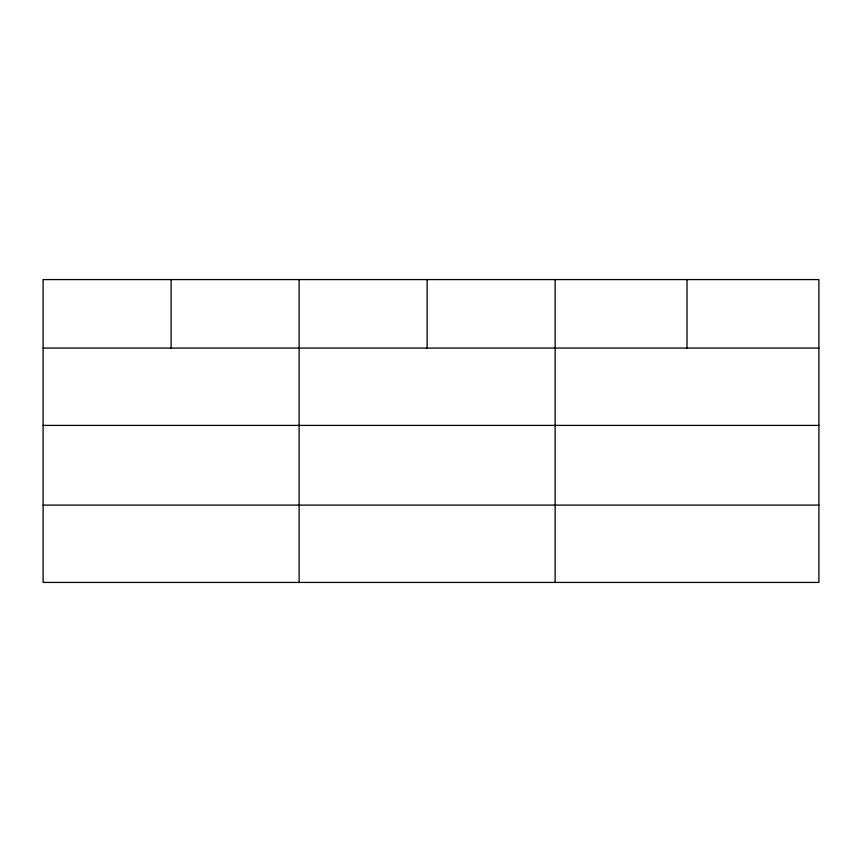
<?xml version="1.0" encoding="UTF-8"?>
<svg xmlns="http://www.w3.org/2000/svg" width="862" height="862" viewBox="0 0 862 862"><rect width="100%" height="100%" fill="white"/><g stroke="black" fill="none" stroke-linecap="round" stroke-linejoin="round"><path stroke-width="1.29" d="M818.9 425.408L818.9 279.568L43.1 279.568L43.1 582.432L818.9 582.432L818.9 425.408L43.1 425.408M43.1 348.076L818.9 348.076M43.1 505.089L818.9 505.089M687.014 279.568L687.014 348.076M555.128 279.568L555.128 582.432M427.121 279.568L427.121 348.076M299.114 279.568L299.114 582.432M171.107 279.568L171.107 348.076"/></g></svg>
